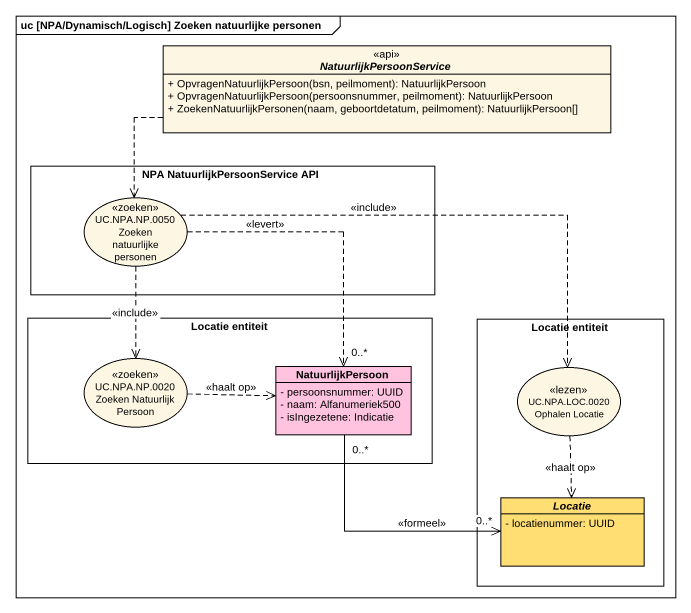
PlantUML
@startuml
mainframe uc [NPA/Dynamisch/Logisch] Zoeken natuurlijke personen
allowmixing
hide circle
hide empty members
skinparam classAttributeIconSize 0
interface NatuurlijkPersoonService <<api>> {
  + OpvragenNatuurlijkPersoon(bsn, peilmoment): NatuurlijkPersoon
  + OpvragenNatuurlijkPersoon(persoonsnummer, peilmoment): NatuurlijkPersoon
  + ZoekenNatuurlijkPersonen(naam, geboortdetatum, peilmoment): NatuurlijkPersoon[]
}
rectangle "NPA NatuurlijkPersoonService API" as NPA_NatuurlijkPersoonService {
  usecase "UC.NPA.NP.0050 Zoeken natuurlijke personen" as UC_NPA_NP_0050_Zoeken <<zoeken>>
}
rectangle "Locatie entiteit" as Locatie_entiteit {
  usecase "UC.NPA.NP.0020 Zoeken Natuurlijk Persoon" as UC_NPA_NP_0020_Zoeken <<zoeken>>
  class NatuurlijkPersoon #FFC3DF {
    - persoonsnummer: UUID
    - naam: Alfanumeriek500
    - isIngezetene: Indicatie
  }
}
rectangle "Locatie entiteit" as Locatie_entiteit_2 {
  usecase "UC.NPA.LOC.0020 Ophalen Locatie" as UC_NPA_LOC_0020_Ophalen <<lezen>>
  abstract class Locatie #FFDE73 {
    - locatienummer: UUID
  }
}
NatuurlijkPersoonService .left.> UC_NPA_NP_0050_Zoeken
UC_NPA_NP_0050_Zoeken ..> UC_NPA_NP_0020_Zoeken : <<include>>
UC_NPA_NP_0050_Zoeken ..> "0..*" NatuurlijkPersoon : <<levert>>
UC_NPA_NP_0050_Zoeken .right.> UC_NPA_LOC_0020_Ophalen : <<include>>
UC_NPA_NP_0020_Zoeken .right.> NatuurlijkPersoon : <<haalt op>>
NatuurlijkPersoon "0..*" -right-> "0..*" Locatie : <<formeel>>
UC_NPA_LOC_0020_Ophalen ..> Locatie : <<haalt op>>
@enduml
